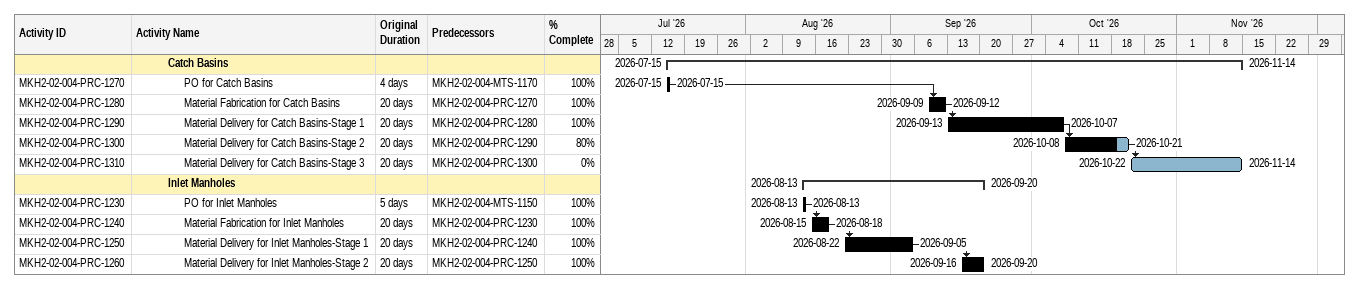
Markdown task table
| ID | Level | Task | Original duration | Start | Finish | Predecessors | % complete |
|---|---|---|---|---|---|---|---|
|  | 3 | **Catch Basins** |  | 2026-07-15 | 2026-11-14 |  |  |
| MKH2-02-004-PRC-1270 | 4 | PO for Catch Basins | 4d | 2026-07-15 | 2026-07-15 | MKH2-02-004-MTS-1170 | 100 |
| MKH2-02-004-PRC-1280 | 4 | Material Fabrication for Catch Basins | 20d | 2026-09-09 | 2026-09-12 | MKH2-02-004-PRC-1270 | 100 |
| MKH2-02-004-PRC-1290 | 4 | Material Delivery for Catch Basins-Stage 1 | 20d | 2026-09-13 | 2026-10-07 | MKH2-02-004-PRC-1280 | 100 |
| MKH2-02-004-PRC-1300 | 4 | Material Delivery for Catch Basins-Stage 2 | 20d | 2026-10-08 | 2026-10-21 | MKH2-02-004-PRC-1290 | 80 |
| MKH2-02-004-PRC-1310 | 4 | Material Delivery for Catch Basins-Stage 3 | 20d | 2026-10-22 | 2026-11-14 | MKH2-02-004-PRC-1300 | 0 |
|  | 3 | **Inlet Manholes** |  | 2026-08-13 | 2026-09-20 |  |  |
| MKH2-02-004-PRC-1230 | 4 | PO for Inlet Manholes | 5d | 2026-08-13 | 2026-08-13 | MKH2-02-004-MTS-1150 | 100 |
| MKH2-02-004-PRC-1240 | 4 | Material Fabrication for Inlet Manholes | 20d | 2026-08-15 | 2026-08-18 | MKH2-02-004-PRC-1230 | 100 |
| MKH2-02-004-PRC-1250 | 4 | Material Delivery for Inlet Manholes-Stage 1 | 20d | 2026-08-22 | 2026-09-05 | MKH2-02-004-PRC-1240 | 100 |
| MKH2-02-004-PRC-1260 | 4 | Material Delivery for Inlet Manholes-Stage 2 | 20d | 2026-09-16 | 2026-09-20 | MKH2-02-004-PRC-1250 | 100 |
